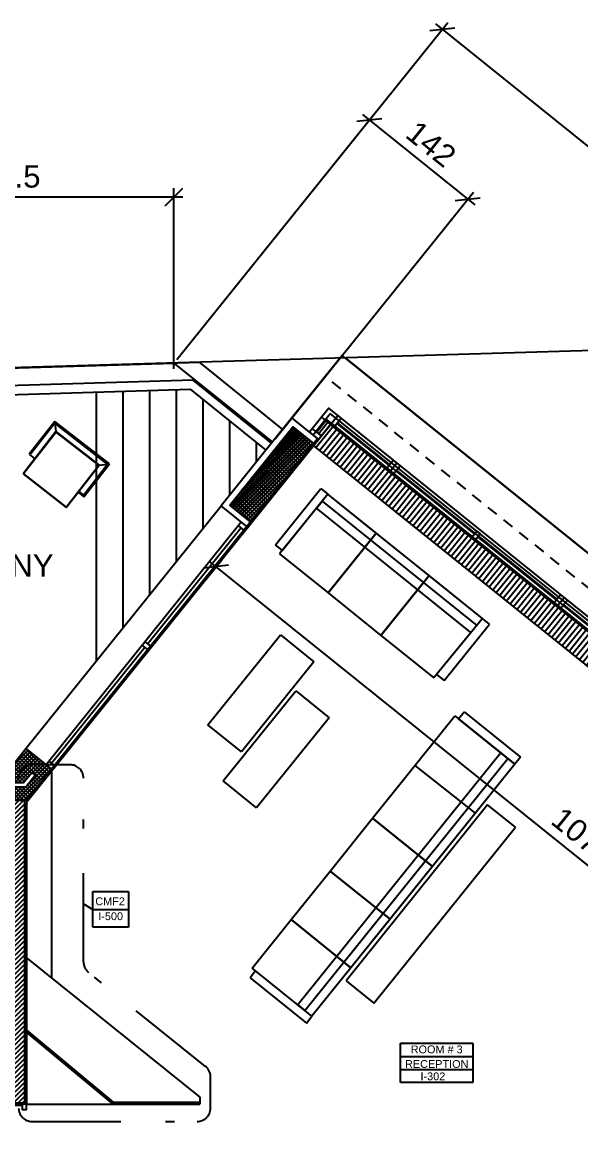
# Model space of a CAD drawing. Extents: x -1.7 to 46.3, y -159.8 to -77.2.
# Drawn here: x 12.37 to 18.64, y -89.85 to -77.19 of the extents above; entities that cross this region are included whole.
import ezdxf
from ezdxf.enums import TextEntityAlignment as Align

# ---------------------------------------------------------------- set-up
doc = ezdxf.new("R2010")
doc.units = 0
doc.header["$MEASUREMENT"] = 0
doc.header["$PDMODE"] = 35
doc.header["$PDSIZE"] = 0.3
doc.linetypes.add('9-48-Xref plan$0$HIDDEN2', pattern=[0.1875, 0.125, -0.0625])
doc.linetypes.add('DASHDOT2', pattern=[0.5, 0.25, -0.125, 0, -0.125])
doc.layers.get('0').update_dxf_attribs({"linetype": 'CONTINUOUS'})
doc.layers.get('DEFPOINTS').update_dxf_attribs({"linetype": 'CONTINUOUS'})
for name, color, linetype in [('60%', 7, 'CONTINUOUS'), ('9-48-Xref plan$0$A-PROJ1H', 8, '9-48-Xref plan$0$HIDDEN2'), ('9-48-Xref plan$0$A-PROJECTION', 8, 'CONTINUOUS'), ('9-48-Xref plan$0$AR12-WOOD', 42, 'CONTINUOUS'), ('9-48-Xref plan$0$AR13-PLST', 31, 'CONTINUOUS'), ('9-48-Xref plan$0$AR14-BLST', 8, 'CONTINUOUS'), ('9-48-Xref plan$0$AR21-WIN', 142, 'CONTINUOUS'), ('9-48-Xref plan$0$AR22-LOUV', 152, 'CONTINUOUS'), ('9-48-Xref plan$0$CON01-STRUCT', 6, 'CONTINUOUS'), ('9-48-Xref plan$0$CON02-NON-STRUCT', 5, 'CONTINUOUS'), ('9-48-Xref plan$0$HT01-STRUCT', 252, 'CONTINUOUS'), ('9-48-Xref plan$0$HT03-NON-STRUCT', 52, 'CONTINUOUS'), ('9-48-Xref plan$0$TIL03-CLD', 53, 'CONTINUOUS'), ('A-ALU', 9, 'CONTINUOUS'), ('A-AREAS', 6, 'CONTINUOUS'), ('A-BALUST', 1, 'CONTINUOUS'), ('a-dim', 3, 'CONTINUOUS'), ('A-HATCH-CONC', 8, 'CONTINUOUS'), ('A-NOMENCLATURE', 3, 'CONTINUOUS'), ('A-PLASTER', 8, 'CONTINUOUS'), ('A-PROJECTION', 9, 'CONTINUOUS'), ('a-revetement', 1, 'CONTINUOUS'), ('A-TILES', 137, 'CONTINUOUS'), ('AR25-FURN', 142, 'CONTINUOUS'), ('Parcelle$0$N-PLOT', 5, 'CONTINUOUS'), ('S-2ND-3RD-4-5-6TH$0$A-STR 2-3-4-5-6', 2, 'CONTINUOUS'), ('S-2ND-3RD-4-5-6TH$0$N-PLOT', 5, 'CONTINUOUS'), ('SMB01-GEN-SMB', 13, 'CONTINUOUS'), ('SMB09-ROOM-NO', 52, 'CONTINUOUS'), ('SMB16-FURN', 142, 'CONTINUOUS')]:
    doc.layers.add(name, color=color, linetype=linetype)
doc.styles.add('A100-STEXT', font='ARIAL.TTF', dxfattribs={"height": 0.25})
doc.styles.add('raa', font='ARIAL.TTF')
doc.dimstyles.new('A100-DIM', dxfattribs={"dimtxt": 0.25, "dimasz": 0.2, "dimexe": 0.1, "dimexo": 0.3, "dimgap": 0.1, "dimtad": 1, "dimlfac": 100, "dimrnd": 0.5, "dimdsep": 46, "dimtxsty": 'A100-STEXT', "dimblk1": 'OBLIQUE', "dimblk2": 'OBLIQUE', "dimsah": 1, "dimcen": -0.05, "dimdle": 0.1, "dimclrd": 15, "dimclre": 15, "dimclrt": 256, "dimadec": 0, "dimazin": 0, "dimtfac": 0.28, "dimtix": 1, "dimtmove": 2, "dimatfit": 3, "dimldrblk": 'OBLIQUE', "dimfxl": 0, "dimtolj": 1, "dimarcsym": 0})
doc.dimstyles.new('dim-law', dxfattribs={"dimtxt": 0.25, "dimasz": 0.2, "dimexe": 0.1, "dimexo": 0.3, "dimgap": 0.1, "dimtad": 1, "dimlfac": 100, "dimdsep": 46, "dimtxsty": 'A100-STEXT', "dimblk1": 'OBLIQUE', "dimblk2": 'OBLIQUE', "dimsah": 1, "dimcen": -0.05, "dimdle": 0.1, "dimclrd": 15, "dimclre": 15, "dimclrt": 256, "dimadec": 0, "dimazin": 0, "dimtfac": 0.28, "dimtix": 1, "dimtmove": 2, "dimatfit": 3, "dimldrblk": 'OBLIQUE', "dimfxl": 0, "dimtolj": 1, "dimarcsym": 0})
pattern_1 = [(45, (8.927112, -200.333704), (-0.0212132034, 0.0212132034), []), (135, (8.927112, -200.333704), (-0.0212132034, -0.0212132034), [])]

# ---------------------------------------------------------------- blocks, each defined once
blk = doc.blocks.new('_OBLIQUE')
at = {"color": 0, "linetype": 'ByBlock'}
blk.add_line((-0.5, -0.5), (0.5, 0.5), dxfattribs=at)
blk = doc.blocks.new('*D187')
at = {"layer": '60%', "color": 15, "lineweight": -2}
for p, q in [((10.198, -81.084), (10.198, -79.051)), ((14.072, -81.084), (14.072, -79.051)), ((10.098, -79.151), (14.172, -79.151))]:
    blk.add_line(p, q, dxfattribs=at)
at = {"layer": 'DEFPOINTS', "color": 0}
for p in [(14.072, -79.151), (10.198, -81.384), (14.072, -81.384)]:
    blk.add_point(p, dxfattribs=at)
at = {"layer": '60%', "color": 15, "lineweight": -2, "xscale": 0.2, "yscale": 0.2, "zscale": 0.2, "rotation": 180}
blk.add_blockref('_OBLIQUE', (10.198, -79.151), dxfattribs=at)
at = {"layer": '60%', "color": 15, "lineweight": -2, "xscale": 0.2, "yscale": 0.2, "zscale": 0.2}
blk.add_blockref('_OBLIQUE', (14.072, -79.151), dxfattribs=at)
at = {"layer": '60%', "insert": (12.135, -78.923), "char_height": 0.25, "attachment_point": 5, "style": 'A100-STEXT'}
blk.add_mtext('\\A1;387.5', dxfattribs=at)
blk = doc.blocks.new('*D188')
at = {"layer": '60%', "color": 15, "lineweight": -2}
for p, q in [((14.103, -80.98), (16.331, -78.209)), ((16.191, -78.224), (17.453, -79.239)), ((15.209, -81.87), (17.438, -79.099))]:
    blk.add_line(p, q, dxfattribs=at)
at = {"layer": 'DEFPOINTS', "color": 0}
for p in [(17.375, -79.177), (13.915, -81.214), (15.021, -82.103)]:
    blk.add_point(p, dxfattribs=at)
at = {"layer": '60%', "color": 15, "lineweight": -2, "xscale": 0.2, "yscale": 0.2, "zscale": 0.2}
for p, rotation in [((16.268, -78.287), 141.1937093561851), ((17.375, -79.177), 321.1937093561851)]:
    blk.add_blockref('_OBLIQUE', p, dxfattribs=dict(at, rotation=rotation))
at = {"layer": '60%', "insert": (16.963, -78.556), "char_height": 0.25, "attachment_point": 5, "rotation": 321.1937, "style": 'A100-STEXT'}
blk.add_mtext('\\A1;142', dxfattribs=at)
blk = doc.blocks.new('*D190')
at = {"layer": '60%', "color": 15, "lineweight": -2}
for p, q in [((14.103, -80.98), (17.15, -77.191)), ((17.01, -77.206), (45.002, -99.718)), ((41.94, -103.366), (44.987, -99.577))]:
    blk.add_line(p, q, dxfattribs=at)
at = {"layer": 'DEFPOINTS', "color": 0}
for p in [(13.915, -81.214), (44.924, -99.655), (41.752, -103.6)]:
    blk.add_point(p, dxfattribs=at)
at = {"layer": '60%', "color": 15, "lineweight": -2, "xscale": 0.2, "yscale": 0.2, "zscale": 0.2}
for p, rotation in [((17.088, -77.268), 141.1937093848894), ((44.924, -99.655), 321.1937093848894)]:
    blk.add_blockref('_OBLIQUE', p, dxfattribs=dict(at, rotation=rotation))
at = {"layer": '60%', "insert": (31.149, -88.284), "char_height": 0.25, "attachment_point": 5, "rotation": 321.1937, "style": 'A100-STEXT'}
blk.add_mtext('\\A1;3572', dxfattribs=at)
blk = doc.blocks.new('A$C27EE2B71')
at = {"layer": 'A-ALU'}
for p, q in [((15.731, 57.107), (15.832, 57.026)), ((15.871, 56.995), (15.952, 57.096)), ((15.627, 56.979), (15.729, 56.897)), ((15.596, 56.94), (15.697, 56.858)), ((16.455, 56.525), (16.537, 56.626)), ((16.494, 56.493), (16.576, 56.595)), ((16.533, 56.462), (16.615, 56.563)), ((18.419, 55.113), (18.337, 55.011)), ((18.376, 54.98), (18.458, 55.081)), ((18.497, 55.05), (18.415, 54.949))]:
    blk.add_line(p, q, dxfattribs=at)
for points in [[(19.12, 54.548), (15.812, 57.209), (15.596, 56.94)], [(15.832, 57.026), (15.913, 57.127)], [(15.781, 57.067), (15.678, 56.938)], [(19.039, 54.447), (15.832, 57.026), (15.697, 56.858)], [(16.496, 56.575), (15.912, 57.045)], [(18.378, 55.062), (16.574, 56.513)], [(19.04, 54.529), (18.456, 54.999)]]:
    blk.add_lwpolyline(points, dxfattribs=at)
blk = doc.blocks.new('*D268')
at = {"layer": 'a-dim', "color": 15, "lineweight": -2}
for p, q in [((20.794, -85.7), (22.193, -86.825)), ((17.784, -92.149), (22.178, -86.685)), ((16.525, -91.009), (17.924, -92.134))]:
    blk.add_line(p, q, dxfattribs=at)
at = {"layer": 'DEFPOINTS', "color": 0}
for p in [(20.561, -85.512), (22.115, -86.763), (16.292, -90.821)]:
    blk.add_point(p, dxfattribs=at)
at = {"layer": 'a-dim', "color": 15, "lineweight": -2, "xscale": 0.2, "yscale": 0.2, "zscale": 0.2}
for p, rotation in [((22.115, -86.763), 51.19370933607357), ((17.846, -92.071), 231.1937093360736)]:
    blk.add_blockref('_OBLIQUE', p, dxfattribs=dict(at, rotation=rotation))
at = {"layer": 'a-dim', "insert": (19.803, -89.274), "char_height": 0.25, "attachment_point": 5, "rotation": 51.1937, "style": 'A100-STEXT'}
blk.add_mtext('\\A1;681.19', dxfattribs=at)
blk = doc.blocks.new('*D269')
at = {"layer": 'a-dim', "color": 15, "lineweight": -2}
for p, q in [((14.434, -83.447), (14.609, -83.23)), ((22.969, -90.082), (14.468, -83.246)), ((22.779, -90.158), (22.954, -89.942))]:
    blk.add_line(p, q, dxfattribs=at)
at = {"layer": 'DEFPOINTS', "color": 0}
for p in [(14.546, -83.308), (14.246, -83.681), (22.591, -90.392)]:
    blk.add_point(p, dxfattribs=at)
at = {"layer": 'a-dim', "color": 15, "lineweight": -2, "xscale": 0.2, "yscale": 0.2, "zscale": 0.2}
for p, rotation in [((14.546, -83.308), 141.1937093955187), ((22.891, -90.019), 321.1937093955187)]:
    blk.add_blockref('_OBLIQUE', p, dxfattribs=dict(at, rotation=rotation))
at = {"layer": 'a-dim', "insert": (18.861, -86.487), "char_height": 0.25, "attachment_point": 5, "rotation": 321.1937, "style": 'A100-STEXT'}
blk.add_mtext('\\A1;1070.87', dxfattribs=at)

msp = doc.modelspace()

# ---------------------------------------------------------------- hatches: boundary and pattern name
at = {"layer": '9-48-Xref plan$0$AR22-LOUV'}
h = msp.add_hatch(dxfattribs=at)
h.set_pattern_fill('ANSI31', color=256, scale=0.4, angle=6, style=0)
h.set_pattern_definition([(51, (8.92711, -200.333704), (-0.038857298, 0.03146602), [])])
h.paths.add_polyline_path([(15.64083, -81.94733), (15.84137, -81.69797), (19.04807, -84.27679), (18.84752, -84.52616)])
at = {"layer": '9-48-Xref plan$0$HT01-STRUCT'}
h = msp.add_hatch(dxfattribs=at)
h.set_pattern_fill('_USER', color=256, scale=0.03, angle=45, style=0, double=1, pattern_type=0)
h.set_pattern_definition(pattern_1)
h.paths.add_polyline_path([(15.64168, -81.92235), (15.4079, -81.73434), (14.69974, -82.61491), (14.93352, -82.80292)])
h = msp.add_hatch(dxfattribs=at)
h.set_pattern_fill('_USER', color=256, scale=0.03, angle=45, style=0, double=1, pattern_type=0)
h.set_pattern_definition(pattern_1)
h.paths.add_polyline_path([(11.8389, -85.56568), (11.8389, -85.93568), (12.41415, -85.93568), (12.69624, -85.58491), (12.40791, -85.35304), (12.2369, -85.56568)])
h.paths.add_polyline_path([(12.0089, -85.73568), (12.3825, -85.73568), (12.47281, -85.62338), (12.51177, -85.65472), (12.40646, -85.78568), (12.0089, -85.78568)], flags=16)
at = {"layer": '9-48-Xref plan$0$HT03-NON-STRUCT'}
h = msp.add_hatch(dxfattribs=at)
h.set_pattern_fill('ANSI31', color=252, scale=0.3, style=0, double=1)
h.set_pattern_definition([(45, (8.92711, -200.333704), (-0.026516504, 0.026516504), [])])
h.paths.add_polyline_path([(12.19415, -89.33568), (12.39415, -89.33568), (12.39415, -85.93568), (12.19415, -85.93568)])
at = {"layer": 'A-HATCH-CONC'}
h = msp.add_hatch(dxfattribs=at)
h.set_pattern_fill('ANSI31', color=256, scale=0.25, style=0)
h.set_pattern_definition([(45, (8e-11, -138.735676), (-0.022097087, 0.022097087), [])])
h.paths.add_polyline_path([(15.64168, -81.92235), (15.4079, -81.73434), (14.69974, -82.61491), (14.93352, -82.80292)])

# ---------------------------------------------------------------- linework, layer by layer
at = {"layer": '9-48-Xref plan$0$A-PROJ1H'}
msp.add_line((19.27994, -83.98846), (15.77323, -81.16836), dxfattribs=at)
at = {"layer": '9-48-Xref plan$0$A-PROJECTION'}
for p, q in [((10.19837, -81.13421), (14.35618, -81.01046)), ((14.35618, -81.01046), (15.29381, -81.7645)), ((15.96124, -80.93458), (15.77323, -81.16836)), ((23.10713, -86.68132), (15.96124, -80.93458)), ((15.77323, -81.16836), (15.39722, -81.63592))]:
    msp.add_line(p, q, dxfattribs=at)
at = {"layer": '9-48-Xref plan$0$AR12-WOOD'}
msp.add_lwpolyline([(11.6262, -89.36068), (11.6262, -89.36068), (11.6262, -89.36068), (11.6262, -89.36068), (12.36415, -89.36068), (12.36415, -89.41047), (12.41415, -89.41047), (12.41415, -89.35068), (12.41415, -89.35068), (12.41415, -89.35068), (11.6262, -89.35068)], dxfattribs=at)
at = {"layer": '9-48-Xref plan$0$AR13-PLST', "ltscale": 0.25}
msp.add_line((14.90134, -82.86687), (12.41415, -85.95961), dxfattribs=at)
for points in [[(14.88965, -82.85747), (14.90134, -82.86687), (14.93581, -82.82401), (14.93581, -82.82401), (15.66277, -81.92006), (15.66277, -81.92006), (15.69723, -81.8772), (15.68554, -81.8678)], [(12.41415, -85.95961), (12.41415, -89.35068), (9.61858, -89.35069)]]:
    msp.add_lwpolyline(points, dxfattribs=at)
at = {"layer": '9-48-Xref plan$0$AR14-BLST'}
for p, q in [((14.28836, -81.21257), (10.19837, -81.33429)), ((15.16847, -81.92036), (14.28836, -81.21257)), ((10.19837, -81.43434), (14.25444, -81.31362)), ((14.25444, -81.31362), (15.1058, -81.99828))]:
    msp.add_line(p, q, dxfattribs=at)
at = {"layer": '9-48-Xref plan$0$AR21-WIN'}
for p, q in [((15.63489, -81.82706), (15.82917, -81.58549)), ((15.69723, -81.8772), (15.89151, -81.63563)), ((19.04807, -84.27679), (15.77903, -81.64783)), ((19.0982, -84.21445), (15.82917, -81.58549)), ((15.6974, -81.81317), (15.8102, -81.6729)), ((15.93047, -81.66696), (15.88034, -81.7293)), ((17.4503, -82.94054), (15.9054, -81.69813)), ((15.72857, -81.83824), (15.66623, -81.7881)), ((14.82731, -82.80734), (12.63389, -85.53478)), ((14.88965, -82.85747), (12.69624, -85.58491)), ((14.82714, -82.87137), (13.77744, -84.17664)), ((14.85831, -82.89643), (14.79597, -82.8463)), ((19.03417, -84.21429), (17.48927, -82.97188)), ((13.7461, -84.21561), (12.6964, -85.52088)), ((12.66523, -85.49581), (12.72757, -85.54595))]:
    msp.add_line(p, q, dxfattribs=at)
for points in [[(17.4642, -83.00305), (17.42524, -82.97171), (17.47537, -82.90937), (17.51434, -82.94071)], [(13.80861, -84.20171), (13.77728, -84.24067), (13.71493, -84.19054), (13.74627, -84.15157)]]:
    msp.add_lwpolyline(points, close=True, dxfattribs=at)
at = {"layer": '9-48-Xref plan$0$AR22-LOUV'}
msp.add_lwpolyline([(15.64083, -81.94733), (15.84137, -81.69797), (19.04807, -84.27679), (18.84752, -84.52616)], close=True, dxfattribs=at)
at = {"layer": '9-48-Xref plan$0$CON01-STRUCT'}
for points in [[(14.69974, -82.61491), (15.4079, -81.73434), (15.64168, -81.92235), (14.93352, -82.80292)], [(12.47281, -85.62338), (12.51177, -85.65472), (12.40646, -85.78568), (12.0089, -85.78568), (12.0089, -85.73568), (12.3825, -85.73568)]]:
    msp.add_lwpolyline(points, close=True, dxfattribs=at)
msp.add_lwpolyline([(11.8389, -85.93568), (11.8389, -85.56568), (12.2369, -85.56568), (12.40791, -85.35304), (12.69624, -85.58491), (12.41415, -85.93568), (11.8389, -85.93568)], dxfattribs=at)
at = {"layer": '9-48-Xref plan$0$CON02-NON-STRUCT'}
msp.add_lwpolyline([(12.19415, -89.33568), (12.39415, -89.33568), (12.39415, -85.93568), (12.19415, -85.93568)], close=True, dxfattribs=at)
at = {"layer": '9-48-Xref plan$0$TIL03-CLD'}
for p, q in [((15.39722, -81.63592), (14.60132, -82.6256)), ((15.68554, -81.8678), (15.39722, -81.63592)), ((15.64168, -81.92235), (15.68554, -81.8678)), ((12.40791, -85.35304), (14.60132, -82.6256)), ((14.88965, -82.85747), (14.60132, -82.6256)), ((14.93352, -82.80292), (14.88965, -82.85747))]:
    msp.add_line(p, q, dxfattribs=at)
at = {"layer": 'A-AREAS'}
for p, q in [((10.19837, -81.13421), (14.07151, -81.01893)), ((14.07151, -81.01893), (15.17787, -81.90867))]:
    msp.add_line(p, q, dxfattribs=at)
at = {"layer": 'A-BALUST'}
for p, q in [((14.28836, -81.21257), (10.19837, -81.33429)), ((15.16847, -81.92036), (14.28836, -81.21257)), ((10.19837, -81.43434), (14.25444, -81.31362)), ((14.25444, -81.31362), (15.1058, -81.99828))]:
    msp.add_line(p, q, dxfattribs=at)
at = {"layer": 'A-PLASTER'}
msp.add_lwpolyline([(14.88965, -82.85747), (14.90134, -82.86687), (14.93581, -82.82401), (14.93581, -82.82401), (15.66277, -81.92006), (15.66277, -81.92006), (15.69723, -81.8772), (15.68554, -81.8678)], dxfattribs=at)
at = {"layer": 'A-PROJECTION'}
for p, q in [((10.19837, -81.13421), (14.35618, -81.01046)), ((14.35618, -81.01046), (15.29381, -81.7645)), ((15.96124, -80.93458), (15.77323, -81.16836)), ((23.10713, -86.68132), (15.96124, -80.93458)), ((15.77323, -81.16836), (15.39722, -81.63592))]:
    msp.add_line(p, q, dxfattribs=at)
at = {"layer": 'a-revetement'}
for p, q in [((15.39722, -81.63592), (14.60132, -82.6256)), ((15.68554, -81.8678), (15.39722, -81.63592)), ((15.64168, -81.92235), (15.68554, -81.8678)), ((14.88965, -82.85747), (14.60132, -82.6256)), ((14.93352, -82.80292), (14.88965, -82.85747))]:
    msp.add_line(p, q, dxfattribs=at)
at = {"layer": 'A-TILES'}
for p, q in [((13.2, -84.36809), (13.2, -81.345)), ((13.5, -83.99505), (13.5, -81.33607)), ((13.8, -83.62201), (13.8, -81.32714)), ((14.1, -83.24897), (14.1, -81.31822)), ((14.4, -82.87593), (14.4, -81.43067)), ((14.7, -82.50289), (14.7, -81.67194)), ((15, -82.12985), (15, -81.9132))]:
    msp.add_line(p, q, dxfattribs=at)
at = {"layer": 'AR25-FURN', "linetype": 'Continuous'}
for p, q in [((12.73151, -81.67471), (12.44389, -82.04364)), ((12.73389, -81.69389), (12.46307, -82.04127)), ((13.34564, -82.1535), (12.73151, -81.67471)), ((13.32647, -82.15587), (12.73389, -81.69389)), ((12.73389, -81.69389), (12.74576, -81.78976)), ((12.74576, -81.78976), (12.37543, -82.26477)), ((12.74635, -81.79455), (12.38023, -82.26418)), ((13.2306, -82.16774), (12.74576, -81.78976)), ((13.2306, -82.16774), (12.74576, -81.78976)), ((12.74576, -81.78976), (12.74576, -81.78976)), ((12.74576, -81.78976), (13.2306, -82.16774)), ((13.22581, -82.16834), (12.74635, -81.79455)), ((12.44389, -82.04364), (12.50854, -82.09404)), ((13.05802, -82.52242), (13.34564, -82.1535)), ((12.37543, -82.26477), (12.86027, -82.64276)), ((12.38023, -82.26418), (12.85968, -82.63796)), ((12.85968, -82.63796), (13.22581, -82.16834)), ((12.86027, -82.64276), (13.2306, -82.16774)), ((13.05565, -82.50325), (13.32647, -82.15587)), ((13.2306, -82.16774), (13.32647, -82.15587)), ((13.2306, -82.16774), (13.2306, -82.16774)), ((12.99338, -82.47202), (13.05802, -82.52242)), ((13.00178, -82.46125), (13.05565, -82.50325)), ((15.21316, -83.06253), (15.72254, -82.42914)), ((15.80046, -82.49181), (15.25925, -83.16479)), ((15.80046, -82.49181), (15.29109, -83.1252)), ((15.72254, -82.42914), (15.80046, -82.49181)), ((15.80046, -82.49181), (15.73679, -82.57098)), ((17.53909, -83.89002), (15.80046, -82.49181)), ((16.34579, -82.93037), (15.80046, -82.49181)), ((15.67312, -82.65016), (15.73679, -82.57098)), ((17.41041, -84.04729), (15.67312, -82.65016)), ((15.73679, -82.57098), (17.47475, -83.96865)), ((15.73679, -82.57098), (17.47475, -83.96865)), ((15.80459, -83.60334), (16.34579, -82.93037)), ((16.34579, -82.93037), (15.80459, -83.60334)), ((16.9396, -83.4079), (16.34579, -82.93037)), ((15.29109, -83.1252), (15.21316, -83.06253)), ((15.25925, -83.16479), (15.80459, -83.60334)), ((16.39839, -84.08088), (16.9396, -83.4079)), ((16.9396, -83.4079), (16.39839, -84.08088)), ((17.53909, -83.89002), (16.9396, -83.4079)), ((15.80459, -83.60334), (16.39839, -84.08088)), ((17.53909, -83.89002), (17.0244, -84.51905)), ((17.61702, -83.95268), (17.53909, -83.89002)), ((17.10764, -84.58607), (17.61702, -83.95268)), ((16.39839, -84.08088), (16.99219, -84.55842)), ((17.0244, -84.51905), (17.10764, -84.58607)), ((16.30502, -86.13652), (17.23026, -84.98601)), ((17.23026, -84.98601), (17.90324, -85.52721)), ((17.26985, -85.01784), (17.33252, -84.93991)), ((17.90324, -85.52721), (17.26985, -85.01784)), ((17.33252, -84.93991), (17.96591, -85.44929)), ((17.74489, -85.39987), (15.46499, -88.23485)), ((17.82406, -85.46354), (17.74489, -85.39987)), ((15.54417, -88.29852), (17.82406, -85.46354)), ((15.98273, -87.75319), (17.82406, -85.46354)), ((17.90324, -85.52721), (16.0619, -87.81686)), ((17.90324, -85.52721), (16.97799, -86.67773)), ((17.82406, -85.46354), (17.90324, -85.52721)), ((17.96591, -85.44929), (17.90324, -85.52721)), ((17.59765, -85.98699), (16.00686, -87.96509)), ((17.90935, -86.23767), (17.59765, -85.98699)), ((15.82748, -86.73032), (16.30502, -86.13652)), ((16.30502, -86.13652), (16.97799, -86.67773)), ((16.97799, -86.67773), (16.30502, -86.13652)), ((16.31857, -88.21576), (17.90935, -86.23767)), ((16.97799, -86.67773), (16.50046, -87.27153)), ((15.38892, -87.27565), (15.82748, -86.73032)), ((15.82748, -86.73032), (16.50046, -87.27153)), ((16.50046, -87.27153), (15.82748, -86.73032)), ((14.95036, -87.82099), (15.38892, -87.27565)), ((16.0619, -87.81686), (15.38892, -87.27565)), ((15.38892, -87.27565), (16.0619, -87.81686)), ((16.50046, -87.27153), (16.0619, -87.81686)), ((15.62334, -88.3622), (14.95036, -87.82099)), ((16.0619, -87.81686), (15.62334, -88.3622)), ((16.0619, -87.81686), (15.98273, -87.75319)), ((14.98995, -87.85282), (14.92728, -87.93075)), ((14.92728, -87.93075), (15.56067, -88.44012)), ((15.62334, -88.3622), (14.98995, -87.85282)), ((16.00686, -87.96509), (16.31857, -88.21576)), ((15.46499, -88.23485), (15.54417, -88.29852)), ((15.56067, -88.44012), (15.62334, -88.3622))]:
    msp.add_line(p, q, dxfattribs=at)
at = {"layer": 'AR25-FURN'}
for p, q in [((17.53909, -83.89002), (16.99219, -84.55842)), ((14.45459, -85.08747), (15.26928, -84.07442)), ((15.26928, -84.07442), (15.64447, -84.37615)), ((15.64447, -84.37615), (14.82978, -85.3892)), ((14.62642, -85.71733), (15.44112, -84.70428)), ((15.44112, -84.70428), (15.81631, -85.00601)), ((15.81631, -85.00601), (15.00161, -86.01906)), ((14.82978, -85.3892), (14.45459, -85.08747)), ((17.46011, -86.07824), (16.78255, -85.54272)), ((12.69624, -85.60885), (12.69624, -87.93224)), ((15.00161, -86.01906), (14.62642, -85.71733)), ((12.41415, -87.70562), (14.36303, -89.27131)), ((12.41415, -87.70562), (14.36303, -89.27131)), ((13.39518, -89.33068), (12.41415, -88.51602)), ((13.38814, -89.35068), (12.41415, -88.54169)), ((12.41415, -89.35068), (14.36303, -89.35068)), ((14.36303, -89.35068), (13.38814, -89.35068)), ((14.36303, -89.33068), (13.39518, -89.33068)), ((14.36303, -89.27131), (14.36303, -89.35068)), ((14.36303, -89.27131), (14.36303, -89.33068))]:
    msp.add_line(p, q, dxfattribs=at)
at = {"layer": 'Parcelle$0$N-PLOT'}
msp.add_line((15.99494, -80.96168), (41.90837, -101.8013), dxfattribs=at)
msp.add_lwpolyline([(0, -138.73568), (38.90837, -138.73568, 0.41421356), (41.90837, -135.73568), (41.90837, -83.28104, 0.4229554), (38.81912, -80.28237), (0, -81.43774)], format="xyb", close=True, dxfattribs=at)
at = {"layer": 'S-2ND-3RD-4-5-6TH$0$A-STR 2-3-4-5-6'}
msp.add_lwpolyline([(14.69974, -82.61491), (15.4079, -81.73434), (15.64168, -81.92235), (14.93352, -82.80292)], close=True, dxfattribs=at)
at = {"layer": 'S-2ND-3RD-4-5-6TH$0$N-PLOT'}
msp.add_lwpolyline([(0, -138.73568), (38.90837, -138.73568, 0.41421356), (41.90837, -135.73568), (41.90837, -83.28104, 0.4229554), (38.81912, -80.28237), (0, -81.43774)], format="xyb", close=True, dxfattribs=at)
at = {"layer": 'SMB01-GEN-SMB', "linetype": 'DASHDOT2', "ltscale": 4}
for p, q in [((12.90515, -85.53483), (12.47636, -85.53483)), ((13.05515, -87.7523), (13.05515, -85.68483)), ((14.42739, -88.92663), (13.1112, -87.86923)), ((14.48345, -89.39562), (14.48345, -89.04357)), ((12.47636, -89.54562), (14.33345, -89.54562))]:
    msp.add_line(p, q, dxfattribs=at)
for centre, start, end in [((12.47636, -85.68483), 90, 180), ((12.90515, -85.68483), 0, 90), ((13.20515, -87.7523), 180, 231.222323), ((14.33345, -89.04357), 0, 51.222323), ((12.47636, -89.39562), 180, 270), ((14.33345, -89.39562), 270, 0)]:
    msp.add_arc(centre, 0.15, start, end, dxfattribs=at)
at = {"layer": 'SMB09-ROOM-NO'}
for p, q in [((16.61781, -88.667), (17.43248, -88.667)), ((16.61781, -89.10665), (16.61781, -88.667)), ((17.43248, -88.667), (17.43248, -89.10665)), ((16.61781, -88.81355), (17.43248, -88.81355)), ((16.61781, -88.9601), (17.43248, -88.9601)), ((17.43248, -89.10665), (16.61781, -89.10665))]:
    msp.add_line(p, q, dxfattribs=at)
at = {"layer": 'SMB16-FURN'}
for p, q in [((13.15988, -86.96148), (13.56078, -86.96148)), ((13.15988, -87.36238), (13.15988, -86.96148)), ((13.56078, -86.96148), (13.56078, -87.36238)), ((13.05515, -87.09691), (13.15988, -87.16193)), ((13.15988, -87.16193), (13.56078, -87.16193)), ((13.56078, -87.36238), (13.15988, -87.36238))]:
    msp.add_line(p, q, dxfattribs=at)

# ---------------------------------------------------------------- block references
at = {"layer": 'A-ALU'}
msp.add_blockref('A$C27EE2B71', (0, -138.73568), dxfattribs=at)

# ---------------------------------------------------------------- texts
at = {"layer": 'A-NOMENCLATURE', "style": 'A100-STEXT'}
msp.add_text('BALCONY', height=0.25, dxfattribs=at).set_placement((11.04947, -83.42015))
at = {"layer": 'SMB09-ROOM-NO', "style": 'raa'}
for s, p in [('ROOM # 3', (17.02484, -88.73513)), ('RECEPTION', (17.02564, -88.89908)), ('I-302', (16.98239, -89.03799))]:
    msp.add_text(s, height=0.0875, dxfattribs=at).set_placement(p, align=Align.MIDDLE_CENTER)
at = {"layer": 'SMB16-FURN', "style": 'raa'}
for s, p in [('CMF2 ', (13.37111, -87.07004)), ('I-500', (13.36033, -87.23819))]:
    msp.add_text(s, height=0.0875, dxfattribs=at).set_placement(p, align=Align.MIDDLE_CENTER)

# ---------------------------------------------------------------- dimensions: what is measured, and where the dimension line sits
at = {"layer": '60%'}
for p1, p2, distance, picture, middle in [((13.91484, -81.213748), (41.751696, -103.600187), 5.062794, '*D190', (31.148783, -88.284226)), ((13.91484, -81.21375), (15.0212, -82.10349), 3.75567, '*D188', (16.96298, -78.55621))]:
    dim = msp.add_aligned_dim(p1=p1, p2=p2, distance=distance, dimstyle='A100-DIM', dxfattribs=at)
    dim.commit()
    dim.dimension.update_dxf_attribs({"geometry": picture, "text_midpoint": middle})
dim = msp.add_linear_dim(base=(14.07151, -79.15087), p1=(10.19837, -81.38432), p2=(14.07151, -81.38432), dimstyle='A100-DIM', dxfattribs=at)
dim.commit()
dim.dimension.update_dxf_attribs({"geometry": '*D187', "text_midpoint": (12.13494, -78.92314)})
at = {"layer": 'a-dim'}
for p1, p2, distance, picture, middle in [((22.59144, -90.39226), (14.24645, -83.68121), -0.47843, '*D269', (18.86143, -86.48651)), ((16.29159, -90.82068), (20.56054, -85.51238), -1.99519, '*D268', (19.80346, -89.27423))]:
    dim = msp.add_aligned_dim(p1=p1, p2=p2, distance=distance, dimstyle='dim-law', dxfattribs=at)
    dim.commit()
    dim.dimension.update_dxf_attribs({"geometry": picture, "text_midpoint": middle})

doc.saveas('drawing.dxf')
